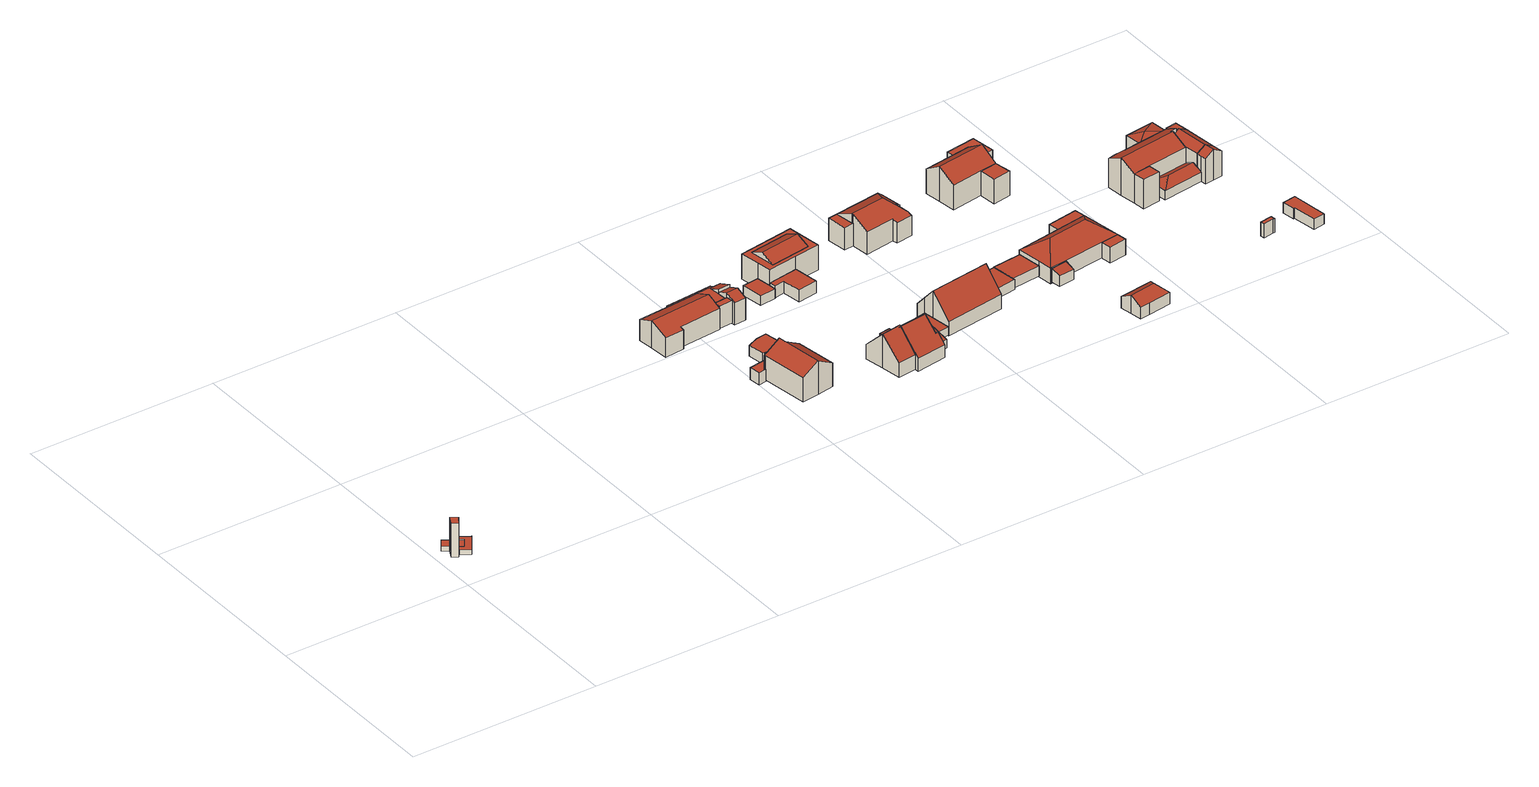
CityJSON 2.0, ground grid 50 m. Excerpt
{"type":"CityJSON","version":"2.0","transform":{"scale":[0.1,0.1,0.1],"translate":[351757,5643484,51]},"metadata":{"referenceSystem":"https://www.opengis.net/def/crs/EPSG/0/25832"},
"CityObjects":{
"building1":{"type":"Building","attributes":{"Geometrietyp2DReferenz":"3000","Gemeindeschluessel":"05315000","function":"31001_2000","roofType":"9999","measuredHeight":9,"storeysAboveGround":1},"address":[{"country":"Germany","locality":"Köln","thoroughfareNumber":"2","thoroughfareName":"Dürener Str."}],"geometry":[{"type":"Solid","lod":"2","boundaries":[[[[0,1,2,3,4]],[[2,5,6,3]],[[1,7,5,2]],[[0,8,7,1]],[[4,9,8,0]],[[3,6,9,4]],[[5,7,8,9,6]]]],"semantics":{"surfaces":[{"type":"RoofSurface"},{"type":"WallSurface"},{"type":"GroundSurface"}],"values":[[0,1,1,1,1,1,2]]}}]},
"building2":{"type":"Building","attributes":{"Geometrietyp2DReferenz":"3000","Gemeindeschluessel":"05315000","function":"31001_1110","roofType":"1000","measuredHeight":1.17,"storeysAboveGround":1},"address":[{"country":"Germany","locality":"Köln","thoroughfareNumber":"2","thoroughfareName":"Dürener Str."}],"geometry":[{"type":"Solid","lod":"2","boundaries":[[[[10,11,12,13]],[[14,15,11,10]],[[16,17,15,14]],[[18,19,17,16]],[[20,21,19,18]],[[22,23,21,20]],[[13,12,23,22]],[[20,18,16,14,10,13,22]],[[11,15,17,19,21,23,12]]]],"semantics":{"surfaces":[{"type":"WallSurface"},{"type":"RoofSurface"},{"type":"GroundSurface"}],"values":[[0,0,0,0,0,0,0,1,2]]}}]},
"building3":{"type":"Building","attributes":{"Geometrietyp2DReferenz":"3000","Gemeindeschluessel":"05315000","function":"31001_1110","roofType":"1000","measuredHeight":1.17,"storeysAboveGround":1},"address":[{"country":"Germany","locality":"Köln","thoroughfareNumber":"2","thoroughfareName":"Dürener Str."}],"geometry":[{"type":"Solid","lod":"2","boundaries":[[[[16,17,19,18]],[[14,15,17,16]],[[10,11,15,14]],[[24,25,11,10]],[[26,27,25,24]],[[28,29,27,26]],[[30,31,29,28]],[[32,33,31,30]],[[18,19,33,32]],[[30,28,26,24,10,14,16,18,32]],[[17,15,11,25,27,29,31,33,19]]]],"semantics":{"surfaces":[{"type":"WallSurface"},{"type":"RoofSurface"},{"type":"GroundSurface"}],"values":[[0,0,0,0,0,0,0,0,0,1,2]]}}]},
"building4":{"type":"Building","attributes":{"Geometrietyp2DReferenz":"3000","Gemeindeschluessel":"05315000","function":"31001_2463","roofType":"1000","measuredHeight":3.21,"storeysAboveGround":1},"address":[{"country":"Germany","locality":"Köln","thoroughfareNumber":"9","thoroughfareName":"Werthmannstr."}],"geometry":[{"type":"Solid","lod":"2","boundaries":[[[[34,35,36,37]],[[38,39,35,34]],[[40,41,39,38]],[[42,43,41,40]],[[44,45,43,42]],[[46,47,45,44]],[[37,36,47,46]],[[44,42,40,38,34,37,46]],[[35,39,41,43,45,47,36]]]],"semantics":{"surfaces":[{"type":"WallSurface"},{"type":"RoofSurface"},{"type":"GroundSurface"}],"values":[[0,0,0,0,0,0,0,1,2]]}}]},
"building5":{"type":"Building","attributes":{"Geometrietyp2DReferenz":"3000","Gemeindeschluessel":"05315000","function":"31001_1010","roofType":"3100","measuredHeight":8.96,"storeysAboveGround":2},"address":[{"country":"Germany","locality":"Köln","thoroughfareNumber":"9","thoroughfareName":"Werthmannstr."}],"geometry":[{"type":"Solid","lod":"2","boundaries":[[[[48,49,50,51]],[[52,53,49,48]],[[54,55,53,52]],[[56,57,55,54]],[[58,59,57,56]],[[60,61,59,58]],[[62,63,61,60]],[[64,65,63,62]],[[51,50,65,64]],[[54,52,48,51,56]],[[64,62,60,58,56,51]],[[49,53,55,57,59,61,63,65,50]]]],"semantics":{"surfaces":[{"type":"WallSurface"},{"type":"RoofSurface"},{"type":"GroundSurface"}],"values":[[0,0,0,0,0,0,0,0,0,1,1,2]]}}]},
"building6":{"type":"Building","attributes":{"Gemeindeschluessel":"05315000","Geometrietyp2DReferenz":"3000","function":"31001_1010"},"address":[{"country":"Germany","locality":"Köln","thoroughfareNumber":"11","thoroughfareName":"Werthmannstr."}],"children":["building6-1","building6-2","building6-3","building6-4"]},
"building6-1":{"type":"BuildingPart","attributes":{"roofType":"3100","measuredHeight":7.3,"storeysAboveGround":2},"parents":["building6"],"geometry":[{"type":"MultiSurface","lod":"2","boundaries":[[[66,67,68,69]],[[70,71,67,66]],[[72,73,71,70]],[[74,75,73,72]],[[76,77,75,74]],[[78,79,77,76]],[[80,81,82,83]],[[69,68,81,80]],[[70,66,69,80,83,84,72]],[[85,78,76,74,72,84]],[[67,71,73,75,77,79,86,87,82,81,68]],[[78,85,88,89]],[[89,88,86,79]],[[84,90,85]],[[90,87,86,85]],[[84,83,91,90]],[[87,90,91,82]]],"semantics":{"surfaces":[{"type":"WallSurface"},{"type":"RoofSurface"},{"type":"GroundSurface"},{"type":"ClosureSurface"}],"values":[0,0,0,0,0,0,0,0,1,1,2,0,3,0,3,0,3]}}]},
"building6-2":{"type":"BuildingPart","attributes":{"roofType":"1000","measuredHeight":5.57,"storeysAboveGround":2},"parents":["building6"],"geometry":[{"type":"MultiSurface","lod":"2","boundaries":[[[92,93,94,95]],[[91,82,93,92]],[[95,96,85,91,92]],[[86,97,94,93,82]],[[86,87,90,85]],[[91,90,87,82]],[[85,96,98,88]],[[88,98,97,86]],[[96,99,100]],[[100,99,95,94,97]]],"semantics":{"surfaces":[{"type":"WallSurface"},{"type":"RoofSurface"},{"type":"GroundSurface"},{"type":"ClosureSurface"}],"values":[0,0,1,2,3,3,0,3,0,3]}}]},
"building6-3":{"type":"BuildingPart","attributes":{"roofType":"2100","measuredHeight":6.76,"storeysAboveGround":2},"parents":["building6"],"geometry":[{"type":"MultiSurface","lod":"2","boundaries":[[[101,102,103,104]],[[105,94,102,101]],[[101,104,100,105]],[[103,102,94,97]],[[100,104,106,98]],[[98,106,103,97]],[[105,99,95]],[[95,99,100,97,94]]],"semantics":{"surfaces":[{"type":"WallSurface"},{"type":"RoofSurface"},{"type":"GroundSurface"},{"type":"ClosureSurface"}],"values":[0,0,1,2,0,3,0,3]}}]},
"building6-4":{"type":"BuildingPart","attributes":{"roofType":"2100","measuredHeight":4.02,"storeysAboveGround":2},"address":[{"country":"Germany","locality":"Köln","thoroughfareNumber":"11","thoroughfareName":"Werthmannstr."}],"parents":["building6"],"geometry":[{"type":"MultiSurface","lod":"2","boundaries":[[[106,103,107,108]],[[109,110,79,89]],[[108,107,110,109]],[[89,106,108,109]],[[103,79,110,107]],[[97,86,79,103]],[[88,89,79,86]],[[98,88,86,97]],[[106,98,97,103]]],"semantics":{"surfaces":[{"type":"WallSurface"},{"type":"RoofSurface"},{"type":"GroundSurface"},{"type":"ClosureSurface"}],"values":[0,0,0,1,2,0,3,3,3]}}]},
"building7":{"type":"Building","attributes":{"Geometrietyp2DReferenz":"3000","Gemeindeschluessel":"05315000","function":"51009_1610","roofType":"1000","measuredHeight":2.99},"geometry":[{"type":"Solid","lod":"2","boundaries":[[[[111,63,112,113]],[[114,61,63,111]],[[115,59,61,114]],[[116,117,59,115]],[[113,112,117,116]],[[115,114,111,113,116]],[[63,61,59,117,112]]]],"semantics":{"surfaces":[{"type":"WallSurface"},{"type":"RoofSurface"},{"type":"GroundSurface"}],"values":[[0,0,0,0,0,1,2]]}}]},
"building8":{"type":"Building","attributes":{"Geometrietyp2DReferenz":"3000","Gemeindeschluessel":"05315000","function":"31001_2463","roofType":"1000","measuredHeight":2.85,"storeysAboveGround":1},"address":[{"country":"Germany","locality":"Köln","thoroughfareNumber":"9","thoroughfareName":"Werthmannstr."}],"geometry":[{"type":"Solid","lod":"2","boundaries":[[[[118,112,119,120]],[[121,117,112,118]],[[122,123,117,121]],[[124,125,123,122]],[[120,119,125,124]],[[122,121,118,120,124]],[[112,117,123,125,119]]]],"semantics":{"surfaces":[{"type":"WallSurface"},{"type":"RoofSurface"},{"type":"GroundSurface"}],"values":[[0,0,0,0,0,1,2]]}}]},
"building9":{"type":"Building","attributes":{"Geometrietyp2DReferenz":"3000","Gemeindeschluessel":"05315000","function":"31001_1010","roofType":"2100","measuredHeight":3.91,"storeysAboveGround":1},"address":[{"country":"Germany","locality":"Köln","thoroughfareNumber":"11","thoroughfareName":"Werthmannstr."}],"geometry":[{"type":"Solid","lod":"2","boundaries":[[[[126,127,128,129]],[[109,130,127,126]],[[131,132,130,109]],[[129,128,132,131]],[[109,126,129,131]],[[127,130,132,128]]]],"semantics":{"surfaces":[{"type":"WallSurface"},{"type":"RoofSurface"},{"type":"GroundSurface"}],"values":[[0,0,0,0,1,2]]}}]},
"building10":{"type":"Building","attributes":{"Geometrietyp2DReferenz":"3000","Gemeindeschluessel":"05315000","function":"31001_2463","roofType":"1000","measuredHeight":2.93,"storeysAboveGround":1},"address":[{"country":"Germany","locality":"Köln","thoroughfareNumber":"11","thoroughfareName":"Werthmannstr."}],"geometry":[{"type":"Solid","lod":"2","boundaries":[[[[133,134,135,136]],[[137,138,134,133]],[[120,139,138,137]],[[124,140,139,120]],[[141,142,140,124]],[[143,144,142,141]],[[136,135,144,143]],[[141,124,120,137,133,136,143]],[[134,138,139,140,142,144,135]]]],"semantics":{"surfaces":[{"type":"WallSurface"},{"type":"RoofSurface"},{"type":"GroundSurface"}],"values":[[0,0,0,0,0,0,0,1,2]]}}]},
"building11":{"type":"Building","attributes":{"Geometrietyp2DReferenz":"3000","Gemeindeschluessel":"05315000","function":"31001_1010","roofType":"1000","measuredHeight":6},"address":[{"country":"Germany","locality":"Köln","thoroughfareNumber":"11","thoroughfareName":"Werthmannstr."}],"geometry":[{"type":"Solid","lod":"2","boundaries":[[[[145,146,147,148]],[[149,150,146,145]],[[151,152,150,149]],[[148,147,152,151]],[[149,145,148,151]],[[146,150,152,147]]]],"semantics":{"surfaces":[{"type":"WallSurface"},{"type":"RoofSurface"},{"type":"GroundSurface"}],"values":[[0,0,0,0,1,2]]}}]},
"building12":{"type":"Building","attributes":{"Geometrietyp2DReferenz":"3000","Gemeindeschluessel":"05315000","function":"31001_1010","roofType":"3100","measuredHeight":7.22,"storeysAboveGround":2},"address":[{"country":"Germany","locality":"Köln","thoroughfareNumber":"11","thoroughfareName":"Werthmannstr."}],"geometry":[{"type":"Solid","lod":"2","boundaries":[[[[153,154,155,156]],[[157,158,154,153]],[[159,160,158,157]],[[161,162,160,159]],[[163,164,162,161]],[[165,166,164,163]],[[167,168,166,165]],[[156,155,168,167]],[[161,159,157,163]],[[153,156,167,165,163,157]],[[154,158,160,162,164,166,168,155]]]],"semantics":{"surfaces":[{"type":"WallSurface"},{"type":"RoofSurface"},{"type":"GroundSurface"}],"values":[[0,0,0,0,0,0,0,0,1,1,2]]}}]},
"building13":{"type":"Building","attributes":{"Geometrietyp2DReferenz":"3000","Gemeindeschluessel":"05315000","function":"31001_2463","roofType":"1000","measuredHeight":2.61,"storeysAboveGround":1},"address":[{"country":"Germany","locality":"Köln","thoroughfareNumber":"13","thoroughfareName":"Werthmannstr."}],"geometry":[{"type":"Solid","lod":"2","boundaries":[[[[169,170,171,172]],[[173,174,170,169]],[[175,176,174,173]],[[177,178,176,175]],[[172,171,178,177]],[[175,173,169,172,177]],[[170,174,176,178,171]]]],"semantics":{"surfaces":[{"type":"WallSurface"},{"type":"RoofSurface"},{"type":"GroundSurface"}],"values":[[0,0,0,0,0,1,2]]}}]},
"building14":{"type":"Building","attributes":{"Gemeindeschluessel":"05315000","Geometrietyp2DReferenz":"3000","function":"31001_1010"},"address":[{"country":"Germany","locality":"Köln","thoroughfareNumber":"38","thoroughfareName":"Werthmannstr."}],"children":["building14-1","building14-2"]},
"building14-1":{"type":"BuildingPart","attributes":{"roofType":"3100","measuredHeight":9.12,"storeysAboveGround":1},"parents":["building14"],"geometry":[{"type":"MultiSurface","lod":"2","boundaries":[[[179,180,181,182]],[[183,184,180,179]],[[185,186,184,183]],[[187,188,189,190]],[[191,192,188,187]],[[193,194,192,191]],[[195,196,194,193]],[[197,198,196,195]],[[182,181,198,197]],[[185,183,179,182,197,195,199]],[[193,191,187,190,199,195]],[[180,184,186,200,189,188,192,194,196,198,181]],[[199,201,202,185]],[[202,201,200,186]],[[199,203,201]],[[204,190,189,205]],[[201,203,204,205,200]]],"semantics":{"surfaces":[{"type":"WallSurface"},{"type":"RoofSurface"},{"type":"GroundSurface"},{"type":"ClosureSurface"}],"values":[0,0,0,0,0,0,0,0,0,1,1,2,0,3,0,3,3]}}]},
"building14-2":{"type":"BuildingPart","attributes":{"roofType":"3100","measuredHeight":9.13,"storeysAboveGround":1},"parents":["building14"],"geometry":[{"type":"MultiSurface","lod":"2","boundaries":[[[206,207,208,209]],[[210,211,207,206]],[[212,189,211,210]],[[209,208,186,202]],[[212,210,206,213]],[[209,202,213,206]],[[207,211,189,205,186,208]],[[213,204,190,212]],[[204,205,189,190]],[[213,203,204]],[[201,202,186,200]],[[204,203,201,200,205]]],"semantics":{"surfaces":[{"type":"WallSurface"},{"type":"RoofSurface"},{"type":"GroundSurface"},{"type":"ClosureSurface"}],"values":[0,0,0,0,1,1,2,0,3,0,3,3]}}]},
"building15":{"type":"Building","attributes":{"Geometrietyp2DReferenz":"3000","Gemeindeschluessel":"05315000","function":"51009_1610","roofType":"1000","measuredHeight":3.2},"geometry":[{"type":"Solid","lod":"2","boundaries":[[[[187,214,215,216]],[[190,217,214,187]],[[218,219,217,190]],[[216,215,219,218]],[[190,187,216,218]],[[214,217,219,215]]]],"semantics":{"surfaces":[{"type":"WallSurface"},{"type":"RoofSurface"},{"type":"GroundSurface"}],"values":[[0,0,0,0,1,2]]}}]},
"building16":{"type":"Building","attributes":{"Geometrietyp2DReferenz":"3000","Gemeindeschluessel":"05315000","function":"31001_2463","roofType":"3100","measuredHeight":3.8,"storeysAboveGround":1},"address":[{"country":"Germany","locality":"Köln","thoroughfareNumber":"38","thoroughfareName":"Werthmannstr."}],"geometry":[{"type":"Solid","lod":"2","boundaries":[[[[220,221,222,223]],[[224,225,221,220]],[[226,227,225,224]],[[228,229,227,226]],[[230,231,229,228]],[[232,233,231,230]],[[234,235,233,232]],[[223,222,235,234]],[[230,228,226,232]],[[224,220,223,234,232,226]],[[221,225,227,229,231,233,235,222]]]],"semantics":{"surfaces":[{"type":"WallSurface"},{"type":"RoofSurface"},{"type":"GroundSurface"}],"values":[[0,0,0,0,0,0,0,0,1,1,2]]}}]},
"building17":{"type":"Building","attributes":{"Gemeindeschluessel":"05315000","Geometrietyp2DReferenz":"3000","function":"31001_1010"},"address":[{"country":"Germany","locality":"Köln","thoroughfareNumber":"13","thoroughfareName":"Werthmannstr."}],"children":["building17-1","building17-2","building17-3"]},
"building17-1":{"type":"BuildingPart","attributes":{"roofType":"1000","measuredHeight":6.68,"storeysAboveGround":2},"parents":["building17"],"geometry":[{"type":"MultiSurface","lod":"2","boundaries":[[[236,237,171,238]],[[239,240,237,236]],[[241,242,240,239]],[[243,244,242,241]],[[238,171,170,245]],[[246,247,248,249,246,245,243,241,239,236,238,245]],[[237,240,242,244,170,250,251,252,253,250,170,171]],[[254,255,170,244]],[[243,245,256,257]],[[257,256,255,254]],[[258,259,251,250]],[[246,249,259,258]],[[259,260,252,251]],[[249,248,260,259]],[[260,261,253,252]],[[248,247,261,260]],[[261,258,250,253]],[[247,246,258,261]]],"semantics":{"surfaces":[{"type":"WallSurface"},{"type":"RoofSurface"},{"type":"GroundSurface"},{"type":"ClosureSurface"}],"values":[0,0,0,0,0,1,2,0,0,3,0,3,0,3,0,3,0,3]}}]},
"building17-2":{"type":"BuildingPart","attributes":{"roofType":"1000","measuredHeight":3.18,"storeysAboveGround":2},"address":[{"country":"Germany","locality":"Köln","thoroughfareNumber":"13","thoroughfareName":"Werthmannstr."}],"parents":["building17"],"geometry":[{"type":"Solid","lod":"2","boundaries":[[[[262,263,264,265]],[[256,255,263,262]],[[266,267,254,257]],[[268,269,267,266]],[[265,264,269,268]],[[266,257,256,262,265,268]],[[263,255,254,267,269,264]],[[256,257,254,255]]]],"semantics":{"surfaces":[{"type":"WallSurface"},{"type":"RoofSurface"},{"type":"GroundSurface"},{"type":"ClosureSurface"}],"values":[[0,0,0,0,0,1,2,3]]}}]},
"building17-3":{"type":"BuildingPart","attributes":{"roofType":"3100","measuredHeight":8.36,"storeysAboveGround":2},"address":[{"country":"Germany","locality":"Köln","thoroughfareNumber":"13","thoroughfareName":"Werthmannstr."}],"parents":["building17"],"geometry":[{"type":"Solid","lod":"2","boundaries":[[[[248,270,249]],[[246,271,247]],[[247,271,270,248]],[[249,270,271,246]],[[260,259,258,261]],[[248,260,261,247]],[[249,259,260,248]],[[246,258,259,249]],[[247,261,258,246]]]],"semantics":{"surfaces":[{"type":"WallSurface"},{"type":"RoofSurface"},{"type":"GroundSurface"},{"type":"ClosureSurface"}],"values":[[0,0,1,1,2,3,3,3,3]]}}]},
"building18":{"type":"Building","attributes":{"Geometrietyp2DReferenz":"3000","Gemeindeschluessel":"05315000","function":"31001_2463","roofType":"1000","measuredHeight":2.25,"storeysAboveGround":1},"address":[{"country":"Germany","locality":"Köln","thoroughfareNumber":"40","thoroughfareName":"Werthmannstr."}],"geometry":[{"type":"Solid","lod":"2","boundaries":[[[[272,273,274,275]],[[276,277,273,272]],[[278,279,277,276]],[[275,274,279,278]],[[276,272,275,278]],[[273,277,279,274]]]],"semantics":{"surfaces":[{"type":"WallSurface"},{"type":"RoofSurface"},{"type":"GroundSurface"}],"values":[[0,0,0,0,1,2]]}}]},
"building19":{"type":"Building","attributes":{"Geometrietyp2DReferenz":"3000","Gemeindeschluessel":"05315000","function":"31001_1010","roofType":"3100","measuredHeight":9.79,"storeysAboveGround":1},"address":[{"country":"Germany","locality":"Köln","thoroughfareNumber":"40","thoroughfareName":"Werthmannstr."}],"geometry":[{"type":"Solid","lod":"2","boundaries":[[[[280,281,282,283]],[[284,285,281,280]],[[286,287,285,284]],[[288,289,287,286]],[[290,291,289,288]],[[292,293,291,290]],[[294,295,293,292]],[[283,282,295,294]],[[288,286,284,280,290]],[[283,294,292,290,280]],[[281,285,287,289,291,293,295,282]]]],"semantics":{"surfaces":[{"type":"WallSurface"},{"type":"RoofSurface"},{"type":"GroundSurface"}],"values":[[0,0,0,0,0,0,0,0,1,1,2]]}}]},
"building20":{"type":"Building","attributes":{"Geometrietyp2DReferenz":"3000","Gemeindeschluessel":"05315000","function":"31001_2463","roofType":"1000","measuredHeight":2.75,"storeysAboveGround":1},"address":[{"country":"Germany","locality":"Köln","thoroughfareNumber":"40","thoroughfareName":"Werthmannstr."}],"geometry":[{"type":"Solid","lod":"2","boundaries":[[[[296,297,298,299]],[[300,293,297,296]],[[301,289,293,300]],[[302,303,289,301]],[[299,298,303,302]],[[301,300,296,299,302]],[[297,293,289,303,298]]]],"semantics":{"surfaces":[{"type":"WallSurface"},{"type":"RoofSurface"},{"type":"GroundSurface"}],"values":[[0,0,0,0,0,1,2]]}}]},
"building21":{"type":"Building","attributes":{"Gemeindeschluessel":"05315000","Geometrietyp2DReferenz":"3000","function":"31001_1010"},"address":[{"country":"Germany","locality":"Köln","thoroughfareNumber":"15","thoroughfareName":"Werthmannstr."}],"children":["building21-1","building21-2"]},
"building21-1":{"type":"BuildingPart","attributes":{"roofType":"5000","measuredHeight":8.53,"storeysAboveGround":1},"parents":["building21"],"geometry":[{"type":"MultiSurface","lod":"2","boundaries":[[[304,305,306,307]],[[308,309,305,304]],[[310,311,309,308]],[[312,313,311,310]],[[314,315,313,312]],[[316,317,318,319]],[[320,321,317,316]],[[322,323,321,320]],[[324,325,323,322]],[[307,306,325,324]],[[326,314,312,310,308,304,307,327]],[[307,324,322,320,316,327]],[[316,319,326,327]],[[305,309,311,313,315,328,318,317,321,323,325,306]],[[326,329,330,314]],[[330,329,328,315]],[[326,319,329]],[[328,329,319,318]]],"semantics":{"surfaces":[{"type":"WallSurface"},{"type":"RoofSurface"},{"type":"GroundSurface"},{"type":"ClosureSurface"}],"values":[0,0,0,0,0,0,0,0,0,0,1,1,1,2,0,3,0,3]}}]},
"building21-2":{"type":"BuildingPart","attributes":{"roofType":"1000","measuredHeight":6,"storeysAboveGround":1},"parents":["building21"],"geometry":[{"type":"MultiSurface","lod":"2","boundaries":[[[331,332,333,334]],[[319,318,332,331]],[[334,333,315,330]],[[319,331,334,330]],[[332,318,315,333]],[[329,330,315,328]],[[319,329,328,318]]],"semantics":{"surfaces":[{"type":"WallSurface"},{"type":"RoofSurface"},{"type":"GroundSurface"},{"type":"ClosureSurface"}],"values":[0,0,0,1,2,3,3]}}]},
"building22":{"type":"Building","attributes":{"Geometrietyp2DReferenz":"3000","Gemeindeschluessel":"05315000","function":"31001_2463","roofType":"1000","measuredHeight":2.68,"storeysAboveGround":1},"address":[{"country":"Germany","locality":"Köln","thoroughfareNumber":"42","thoroughfareName":"Werthmannstr."}],"geometry":[{"type":"Solid","lod":"2","boundaries":[[[[335,336,337,338]],[[339,340,336,335]],[[341,342,340,339]],[[338,337,342,341]],[[339,335,338,341]],[[336,340,342,337]]]],"semantics":{"surfaces":[{"type":"WallSurface"},{"type":"RoofSurface"},{"type":"GroundSurface"}],"values":[[0,0,0,0,1,2]]}}]},
"building23":{"type":"Building","attributes":{"Geometrietyp2DReferenz":"3000","Gemeindeschluessel":"05315000","function":"51009_1610","roofType":"2100","measuredHeight":3.56},"geometry":[{"type":"Solid","lod":"2","boundaries":[[[[343,344,345,346]],[[347,348,344,343]],[[349,350,348,347]],[[346,345,350,349]],[[347,343,346,349]],[[344,348,350,345]]]],"semantics":{"surfaces":[{"type":"WallSurface"},{"type":"RoofSurface"},{"type":"GroundSurface"}],"values":[[0,0,0,0,1,2]]}}]},
"building24":{"type":"Building","attributes":{"Geometrietyp2DReferenz":"3000","Gemeindeschluessel":"05315000","function":"31001_2463","roofType":"5000","measuredHeight":4.86,"storeysAboveGround":1},"address":[{"country":"Germany","locality":"Köln","thoroughfareNumber":"44","thoroughfareName":"Werthmannstr."}],"geometry":[{"type":"Solid","lod":"2","boundaries":[[[[351,352,353,354]],[[355,356,352,351]],[[357,358,356,355]],[[359,360,358,357]],[[361,362,360,359]],[[354,353,362,361]],[[351,354,361,359,363]],[[359,357,363]],[[357,355,351,363]],[[352,356,358,360,362,353]]]],"semantics":{"surfaces":[{"type":"WallSurface"},{"type":"RoofSurface"},{"type":"GroundSurface"}],"values":[[0,0,0,0,0,0,1,1,1,2]]}}]},
"building25":{"type":"Building","attributes":{"Gemeindeschluessel":"05315000","Geometrietyp2DReferenz":"3000","function":"31001_1010"},"address":[{"country":"Germany","locality":"Köln","thoroughfareNumber":"42","thoroughfareName":"Werthmannstr."}],"children":["building25-1","building25-2","building25-3"]},
"building25-1":{"type":"BuildingPart","attributes":{"roofType":"3200","measuredHeight":7.8,"storeysAboveGround":1},"parents":["building25"],"geometry":[{"type":"Solid","lod":"2","boundaries":[[[[364,365,366,367]],[[368,369,365,364]],[[370,371,369,368]],[[372,373,371,370]],[[374,375,373,372]],[[376,377,375,374]],[[378,379,380,381]],[[367,366,382,383]],[[384,368,364,367,383,378,385]],[[378,381,385]],[[385,381,376,374,384]],[[374,372,370,368,384]],[[365,369,371,373,375,377,380,379,382,366]],[[381,380,377,376]],[[383,382,379,378]]]],"semantics":{"surfaces":[{"type":"WallSurface"},{"type":"RoofSurface"},{"type":"GroundSurface"},{"type":"ClosureSurface"}],"values":[[0,0,0,0,0,0,0,0,1,1,1,1,2,3,3]]}}]},
"building25-2":{"type":"BuildingPart","attributes":{"roofType":"1000","measuredHeight":4.16,"storeysAboveGround":1},"parents":["building25"],"geometry":[{"type":"Solid","lod":"2","boundaries":[[[[386,387,388,389]],[[381,380,387,386]],[[389,388,377,376]],[[381,386,389,376]],[[387,380,377,388]],[[376,377,380,381]]]],"semantics":{"surfaces":[{"type":"WallSurface"},{"type":"RoofSurface"},{"type":"GroundSurface"},{"type":"ClosureSurface"}],"values":[[0,0,0,1,2,3]]}}]},
"building25-3":{"type":"BuildingPart","attributes":{"roofType":"1000","measuredHeight":4.16,"storeysAboveGround":1},"parents":["building25"],"geometry":[{"type":"Solid","lod":"2","boundaries":[[[[390,391,379,378]],[[392,393,391,390]],[[383,382,393,392]],[[390,378,383,392]],[[379,391,393,382]],[[378,379,382,383]]]],"semantics":{"surfaces":[{"type":"WallSurface"},{"type":"RoofSurface"},{"type":"GroundSurface"},{"type":"ClosureSurface"}],"values":[[0,0,0,1,2,3]]}}]},
"building26":{"type":"Building","attributes":{"Gemeindeschluessel":"05315000","Geometrietyp2DReferenz":"3000","function":"31001_1010"},"address":[{"country":"Germany","locality":"Köln","thoroughfareNumber":"17","thoroughfareName":"Werthmannstr."}],"children":["building26-1","building26-2"]},
"building26-1":{"type":"BuildingPart","attributes":{"roofType":"3100","measuredHeight":9.5,"storeysAboveGround":1},"parents":["building26"],"geometry":[{"type":"Solid","lod":"2","boundaries":[[[[394,395,396,397]],[[398,399,395,394]],[[400,401,399,398]],[[402,403,401,400]],[[404,405,403,402]],[[406,407,405,404]],[[408,409,407,406]],[[410,411,409,408]],[[406,404,402,400,398,408]],[[394,397,410,408,398]],[[395,399,401,403,405,407,409,411,396]],[[397,396,411,410]]]],"semantics":{"surfaces":[{"type":"WallSurface"},{"type":"RoofSurface"},{"type":"GroundSurface"},{"type":"ClosureSurface"}],"values":[[0,0,0,0,0,0,0,0,1,1,2,3]]}}]},
"building26-2":{"type":"BuildingPart","attributes":{"roofType":"1000","measuredHeight":6.59,"storeysAboveGround":1},"parents":["building26"],"geometry":[{"type":"Solid","lod":"2","boundaries":[[[[412,413,411,410]],[[414,415,413,412]],[[397,396,415,414]],[[412,410,397,414]],[[411,413,415,396]],[[410,411,396,397]]]],"semantics":{"surfaces":[{"type":"WallSurface"},{"type":"RoofSurface"},{"type":"GroundSurface"},{"type":"ClosureSurface"}],"values":[[0,0,0,1,2,3]]}}]},
"building27":{"type":"Building","attributes":{"Geometrietyp2DReferenz":"3000","Gemeindeschluessel":"05315000","function":"31001_2463","roofType":"1000","measuredHeight":3.38,"storeysAboveGround":1},"address":[{"country":"Germany","locality":"Köln","thoroughfareNumber":"17a","thoroughfareName":"Werthmannstr."}],"geometry":[{"type":"Solid","lod":"2","boundaries":[[[[416,417,418,419]],[[420,421,417,416]],[[422,423,421,420]],[[424,425,423,422]],[[426,427,425,424]],[[419,418,427,426]],[[424,422,420,416,419,426]],[[417,421,423,425,427,418]]]],"semantics":{"surfaces":[{"type":"WallSurface"},{"type":"RoofSurface"},{"type":"GroundSurface"}],"values":[[0,0,0,0,0,0,1,2]]}}]},
"building28":{"type":"Building","attributes":{"Geometrietyp2DReferenz":"3000","Gemeindeschluessel":"05315000","function":"51009_1610","roofType":"1000","measuredHeight":3.75},"geometry":[{"type":"Solid","lod":"2","boundaries":[[[[428,429,430,431]],[[432,433,429,428]],[[434,435,433,432]],[[436,437,435,434]],[[431,430,437,436]],[[434,432,428,431,436]],[[429,433,435,437,430]]]],"semantics":{"surfaces":[{"type":"WallSurface"},{"type":"RoofSurface"},{"type":"GroundSurface"}],"values":[[0,0,0,0,0,1,2]]}}]},
"building29":{"type":"Building","attributes":{"Gemeindeschluessel":"05315000","Geometrietyp2DReferenz":"3000","function":"31001_1010"},"address":[{"country":"Germany","locality":"Köln","thoroughfareNumber":"21","thoroughfareName":"Werthmannstr."}],"children":["building29-1","building29-2"]},
"building29-1":{"type":"BuildingPart","attributes":{"roofType":"3100","measuredHeight":10.19,"storeysAboveGround":2},"parents":["building29"],"geometry":[{"type":"Solid","lod":"2","boundaries":[[[[438,439,440,441]],[[442,443,439,438]],[[444,445,443,442]],[[446,447,445,444]],[[448,449,447,446]],[[450,451,449,448]],[[452,453,451,450]],[[454,455,453,452]],[[456,457,455,454]],[[458,459,460,461]],[[462,463,459,458]],[[464,465,463,462]],[[466,467,465,464]],[[468,469,467,466]],[[470,471,469,468]],[[472,473,471,470]],[[441,440,473,472]],[[450,448,446,444,442,438,441,472,470,468,466,464,462,458,452]],[[461,456,454,452,458]],[[439,443,445,447,449,451,453,455,457,460,459,463,465,467,469,471,473,440]],[[461,460,457,456]]]],"semantics":{"surfaces":[{"type":"WallSurface"},{"type":"RoofSurface"},{"type":"GroundSurface"},{"type":"ClosureSurface"}],"values":[[0,0,0,0,0,0,0,0,0,0,0,0,0,0,0,0,0,1,1,2,3]]}}]},
"building29-2":{"type":"BuildingPart","attributes":{"roofType":"1000","measuredHeight":7.91,"storeysAboveGround":2},"parents":["building29"],"geometry":[{"type":"Solid","lod":"2","boundaries":[[[[461,460,474,475]],[[476,477,457,456]],[[475,474,477,476]],[[456,461,475,476]],[[460,457,477,474]],[[456,457,460,461]]]],"semantics":{"surfaces":[{"type":"WallSurface"},{"type":"RoofSurface"},{"type":"GroundSurface"},{"type":"ClosureSurface"}],"values":[[0,0,0,1,2,3]]}}]},
"building30":{"type":"Building","attributes":{"Gemeindeschluessel":"05315000","Geometrietyp2DReferenz":"3000","function":"31001_1010"},"address":[{"country":"Germany","locality":"Köln","thoroughfareNumber":"21","thoroughfareName":"Werthmannstr."}],"children":["building30-1","building30-2"]},
"building30-1":{"type":"BuildingPart","attributes":{"roofType":"5000","measuredHeight":3.75,"storeysAboveGround":1},"parents":["building30"],"geometry":[{"type":"Solid","lod":"2","boundaries":[[[[478,479,480,481]],[[482,483,479,478]],[[484,485,483,482]],[[486,487,485,484]],[[488,489,487,486]],[[481,480,490,491]],[[486,484,482,492]],[[482,478,481,492]],[[481,491,488,486,492]],[[479,483,485,487,489,490,480]],[[488,491,490,489]]]],"semantics":{"surfaces":[{"type":"WallSurface"},{"type":"RoofSurface"},{"type":"GroundSurface"},{"type":"ClosureSurface"}],"values":[[0,0,0,0,0,0,1,1,1,2,3]]}}]},
"building30-2":{"type":"BuildingPart","attributes":{"roofType":"3100","measuredHeight":8.16,"storeysAboveGround":1},"parents":["building30"],"geometry":[{"type":"MultiSurface","lod":"2","boundaries":[[[493,494,489,495]],[[496,497,494,493]],[[498,499,497,496]],[[500,501,499,498]],[[502,503,501,500]],[[504,490,503,502]],[[495,504,502,500,493]],[[498,496,493,500]],[[489,494,497,499,501,503,490]],[[504,495,488,491]],[[489,490,491,488]]],"semantics":{"surfaces":[{"type":"WallSurface"},{"type":"RoofSurface"},{"type":"GroundSurface"},{"type":"ClosureSurface"}],"values":[0,0,0,0,0,0,1,1,2,0,3]}}]},
"building31":{"type":"Building","attributes":{"Geometrietyp2DReferenz":"3000","Gemeindeschluessel":"05315000","function":"31001_2463","roofType":"3500","measuredHeight":6.8,"storeysAboveGround":2},"address":[{"country":"Germany","locality":"Köln","thoroughfareNumber":"21","thoroughfareName":"Werthmannstr."}],"geometry":[{"type":"Solid","lod":"2","boundaries":[[[[505,506,507,508]],[[509,510,506,505]],[[511,512,510,509]],[[508,507,512,511]],[[508,513,505]],[[505,513,509]],[[509,513,511]],[[511,513,508]],[[506,510,512,507]]]],"semantics":{"surfaces":[{"type":"WallSurface"},{"type":"RoofSurface"},{"type":"GroundSurface"}],"values":[[0,0,0,0,1,1,1,1,2]]}}]},
"building32":{"type":"Building","attributes":{"Geometrietyp2DReferenz":"3000","Gemeindeschluessel":"05315000","function":"31001_2000","roofType":"1000","measuredHeight":2.78},"address":[{"country":"Germany","locality":"Köln","thoroughfareNumber":"23","thoroughfareName":"Werthmannstr."}],"geometry":[{"type":"Solid","lod":"2","boundaries":[[[[514,515,516,517]],[[518,519,515,514]],[[520,521,519,518]],[[522,523,521,520]],[[524,525,523,522]],[[517,516,525,524]],[[522,520,518,514,517,524]],[[515,519,521,523,525,516]]]],"semantics":{"surfaces":[{"type":"WallSurface"},{"type":"RoofSurface"},{"type":"GroundSurface"}],"values":[[0,0,0,0,0,0,1,2]]}}]},
"building33":{"type":"Building","attributes":{"Gemeindeschluessel":"05315000","Geometrietyp2DReferenz":"3000","function":"31001_1010"},"address":[{"country":"Germany","locality":"Köln","thoroughfareNumber":"21","thoroughfareName":"Werthmannstr."}],"children":["building33-1","building33-2"]},
"building33-1":{"type":"BuildingPart","attributes":{"roofType":"3100","measuredHeight":8.12,"storeysAboveGround":2},"parents":["building33"],"geometry":[{"type":"MultiSurface","lod":"2","boundaries":[[[495,489,494,526]],[[527,485,489,495]],[[528,529,485,527]],[[530,531,529,528]],[[496,497,532,533]],[[526,494,497,496]],[[530,528,527,495,526,534]],[[496,533,534,526]],[[489,485,529,531,535,532,497,494]],[[534,536,537,530]],[[536,535,531,537]],[[534,533,536]],[[535,536,533,532]]],"semantics":{"surfaces":[{"type":"WallSurface"},{"type":"RoofSurface"},{"type":"GroundSurface"},{"type":"ClosureSurface"}],"values":[0,0,0,0,0,0,1,1,2,0,3,0,3]}}]},
"building33-2":{"type":"BuildingPart","attributes":{"roofType":"1000","measuredHeight":6.85,"storeysAboveGround":2},"parents":["building33"],"geometry":[{"type":"MultiSurface","lod":"2","boundaries":[[[538,539,531,537]],[[540,541,539,538]],[[542,543,541,540]],[[544,545,543,542]],[[546,506,545,544]],[[547,548,506,546]],[[533,532,548,547]],[[546,544,542,540,538,537,533,547]],[[531,539,541,543,545,506,548,532]],[[536,537,531,535]],[[533,536,535,532]]],"semantics":{"surfaces":[{"type":"WallSurface"},{"type":"RoofSurface"},{"type":"GroundSurface"},{"type":"ClosureSurface"}],"values":[0,0,0,0,0,0,0,1,2,3,3]}}]}
},
"vertices":[
[18,63,130],[25,73,130],[33,84,130],[17,95,130],[5,72,130],[33,84,40],[17,95,40],[25,73,40],[18,63,40],[5,72,40],
[46,109,51],[46,109,39],[17,129,39],[17,129,51],[59,100,51],[59,100,39],[43,77,51],[43,77,39],[33,84,51],[33,84,39],[17,95,51],[17,95,39],[1,106,51],[1,106,39],
[53,120,51],[53,120,39],[81,102,51],[81,102,39],[50,56,51],[50,56,39],[27,72,51],[27,72,39],[25,73,51],[25,73,39],
[1053,293,51],[1053,293,19],[1050,314,19],[1050,314,51],[1054,289,51],[1054,289,19],[1008,282,51],[1008,282,19],[1009,278,51],[1009,278,19],[990,275,51],[990,275,19],[986,305,51],[986,305,19],
[1027,156,88],[1027,156,24],[1072,162,24],[1072,162,114],[1009,278,88],[1009,278,24],[1008,282,88],[1008,282,24],[1053,288,114],[1053,288,24],[1054,289,113],[1054,289,24],[1056,270,113],[1056,270,24],[1100,277,88],[1100,277,24],[1116,169,88],[1116,169,24],
[928,484,77],[928,484,25],[927,493,25],[927,493,81],[876,480,77],[876,480,25],[872,529,98],[872,529,25],[868,569,81],[868,569,25],[976,578,81],[976,578,25],[1024,582,81],[1024,582,25],[1041,503,81],[1041,503,25],[1040,521,25],[1040,521,89],[1038,543,98],[1034,583,81],[1034,583,25],[1038,543,25],[1034,583,65],[1024,582,65],[1038,543,81],[1040,521,81],
[1075,524,81],[1075,524,25],[1073,554,25],[1073,554,81],[1070,586,81],[1070,586,25],[1070,586,65],[1070,581,81],[1070,586,79],
[1105,556,93],[1105,556,25],[1102,589,25],[1102,589,79],[1073,554,93],[1102,589,65],
[1099,624,25],[1099,624,54],[1021,618,54],[1021,618,25],
[1100,277,54],[1096,299,24],[1096,299,54],[1056,270,54],[1054,289,54],[1053,293,54],[1053,293,24],
[1096,299,52],[1091,335,24],[1091,335,52],[1053,293,52],[1050,314,52],[1050,314,24],[1047,335,52],[1047,335,24],
[973,614,54],[973,614,27],[976,578,27],[976,578,66],[1021,618,27],[1024,582,66],[1024,582,27],
[1092,396,52],[1092,396,23],[1064,392,23],[1064,392,52],[1102,335,52],[1102,335,23],[1091,335,23],[1047,335,23],[1042,336,52],[1042,336,23],[1035,379,52],[1035,379,23],
[1077,506,87],[1077,506,27],[1075,524,27],[1075,524,87],[1041,503,87],[1041,503,27],[1040,521,87],[1040,521,27],
[1075,524,98],[1075,524,26],[1077,506,26],[1077,506,90],[1075,525,98],[1075,525,26],[1073,554,86],[1073,554,26],[1105,556,86],[1105,556,26],[1107,528,98],[1107,528,26],[1109,500,86],[1109,500,26],[1077,497,86],[1077,497,26],
[1215,557,48],[1215,557,22],[1209,596,22],[1209,596,48],[1217,539,48],[1217,539,22],[1174,533,48],[1174,533,22],[1166,590,48],[1166,590,22],
[1395,128,53],[1395,128,19],[1392,151,19],[1392,151,77],[1314,116,53],[1314,116,19],[1313,126,64],[1313,126,19],[1335,237,53],[1335,237,19],[1304,234,19],[1304,234,53],[1331,254,37],[1331,254,19],[1368,260,35],[1368,260,19],[1380,184,111],[1380,184,19],[1385,150,77],[1385,150,19],[1309,175,111],[1309,175,19],[1309,175,106],[1313,126,58],[1309,177,108],[1308,180,106],[1308,180,19],
[1256,172,111],[1256,172,19],[1265,120,19],[1265,120,58],[1247,225,58],[1247,225,19],[1304,234,58],[1308,180,111],
[1335,237,21],[1331,254,21],[1331,254,53],[1304,234,21],[1302,250,53],[1302,250,21],
[1392,151,43],[1392,151,20],[1420,156,20],[1420,156,43],[1385,150,43],[1385,150,20],[1377,205,58],[1377,205,20],[1368,260,43],[1368,260,20],[1404,265,43],[1404,265,20],[1412,210,58],[1412,210,20],[1415,189,52],[1415,189,20],
[1201,647,89],[1201,647,22],[1209,596,89],[1349,669,89],[1349,669,22],[1363,579,89],[1363,579,22],[1295,569,89],[1295,569,22],[1215,557,89],[1233,570,89],[1223,640,89],[1331,656,89],[1341,586,89],[1233,570,22],[1341,586,22],[1331,656,22],[1223,640,22],[1295,569,23],[1215,557,23],[1215,557,55],[1295,569,55],[1233,570,23],[1341,586,23],[1331,656,23],[1223,640,23],
[1217,539,55],[1217,539,23],[1245,544,23],[1245,544,55],[1305,503,55],[1305,503,23],[1253,495,55],[1253,495,23],
[1336,621,106],[1228,605,106],
[1451,194,44],[1451,194,22],[1440,271,22],[1440,271,44],[1415,189,44],[1415,189,22],[1404,265,44],[1404,265,22],
[1444,244,117],[1444,244,19],[1451,194,19],[1451,194,58],[1440,271,85],[1440,271,19],[1436,295,58],[1436,295,19],[1598,317,58],[1598,317,19],[1605,267,117],[1605,267,19],[1607,253,101],[1607,253,19],[1612,217,58],[1612,217,19],
[1681,264,46],[1681,264,19],[1671,332,19],[1671,332,46],[1607,253,46],[1598,317,46],[1597,323,46],[1597,323,19],
[1628,592,60],[1628,592,6],[1626,604,6],[1626,604,66],[1584,586,60],[1584,586,6],[1581,598,66],[1581,598,6],[1503,587,66],[1503,587,6],[1497,633,90],[1497,633,6],[1613,703,66],[1613,703,6],[1489,686,6],[1489,686,66],[1627,705,55],[1627,705,6],[1635,649,55],[1635,649,6],[1620,647,66],[1620,647,6],[1496,636,92],[1589,649,92],[1496,636,6],[1496,636,66],[1497,633,66],
[1465,683,66],[1465,683,6],[1472,630,6],[1472,630,66],
[1757,277,47],[1757,277,20],[1748,340,20],[1748,340,47],[1681,269,47],[1681,269,20],[1671,332,47],[1671,332,20],
[1812,220,48],[1812,220,21],[1809,246,21],[1809,246,57],[1770,215,48],[1770,215,21],[1766,240,57],[1766,240,21],
[1837,31,71],[1837,31,22],[1842,0,22],[1842,0,53],[1832,62,53],[1832,62,22],[1921,75,53],[1921,75,22],[1930,13,53],[1930,13,22],[1869,4,53],[1869,4,22],[1906,41,71],
[1766,240,59],[1766,240,17],[1809,246,17],[1809,246,59],[1762,239,59],[1762,239,17],[1757,277,59],[1757,277,17],[1748,340,59],[1748,340,17],[1748,341,59],[1748,341,17],[1865,359,59],[1865,359,17],[1964,266,59],[1964,266,17],[1947,373,17],[1947,373,59],[1916,260,17],[1916,260,59],[1801,297,95],[1909,313,95],
[1942,400,59],[1942,400,17],[1861,387,17],[1861,387,59],
[1968,240,59],[1968,240,17],[1920,232,59],[1920,232,17],
[1761,618,77],[1761,618,11],[1844,630,11],[1844,630,77],[1755,663,106],[1755,663,11],[1748,707,77],[1748,707,11],[1854,723,77],[1854,723,11],[1877,727,77],[1877,727,11],[1880,707,89],[1880,707,11],[1884,682,106],[1884,682,11],[1890,637,77],[1890,637,11],
[1897,593,77],[1897,593,11],[1850,586,77],[1850,586,11],
[1936,716,53],[1936,716,19],[1927,778,19],[1927,778,53],[1880,707,53],[1880,707,19],[1877,727,53],[1877,727,19],[1854,723,53],[1854,723,19],[1847,766,53],[1847,766,19],
[2295,124,54],[2295,124,16],[2293,135,16],[2293,135,54],[2291,123,54],[2291,123,16],[2263,119,54],[2263,119,16],[2261,130,54],[2261,130,16],
[2278,515,89],[2278,515,5],[2277,524,5],[2277,524,84],[2281,514,89],[2281,514,5],[2283,495,99],[2283,495,5],[2280,495,99],[2280,495,5],[2281,489,103],[2281,489,5],[2264,487,102],[2264,487,5],[2265,479,106],[2265,479,5],[2270,437,84],[2270,437,5],[2160,422,84],[2160,422,5],[2108,458,106],[2108,458,5],[2114,416,5],[2114,416,84],[2103,500,84],[2103,500,5],[2121,503,84],[2121,503,5],[2121,507,81],[2121,507,5],[2152,511,81],[2152,511,5],[2152,507,84],[2152,507,5],[2199,513,84],[2199,513,5],
[2118,384,5],[2118,384,84],[2165,390,84],[2165,390,5],
[2165,390,43],[2165,390,18],[2167,370,18],[2167,370,43],[2160,422,43],[2160,422,18],[2270,437,43],[2270,437,18],[2273,411,56],[2273,411,18],[2275,399,50],[2275,399,18],[2277,385,18],[2277,385,43],[2197,401,56],
[2299,402,100],[2299,402,18],[2275,399,86],[2323,405,86],[2323,405,18],[2327,377,86],[2327,377,18],[2303,374,100],[2303,374,18],[2279,371,86],[2279,371,18],[2277,385,86],
[2277,524,79],[2277,524,18],[2271,570,18],[2271,570,79],[2199,513,79],[2199,513,18],[2193,559,79],[2193,559,18],[2231,541,86],
[2406,89,43],[2406,89,15],[2393,185,15],[2393,185,43],[2375,84,43],[2375,84,15],[2365,146,43],[2365,146,15],[2362,146,43],[2362,146,15],[2357,179,43],[2357,179,15],
[2299,402,99],[2270,437,86],[2264,487,86],[2264,487,18],[2281,489,96],[2281,489,18],[2312,492,18],[2312,492,86],[2288,490,99],[2288,490,18],[2288,490,86],[2281,489,86],
[2280,495,86],[2280,495,18],[2283,495,86],[2283,495,18],[2281,514,86],[2281,514,18],[2278,515,86],[2278,515,18],[2277,524,86],[2307,528,86],[2307,528,18]
]}
